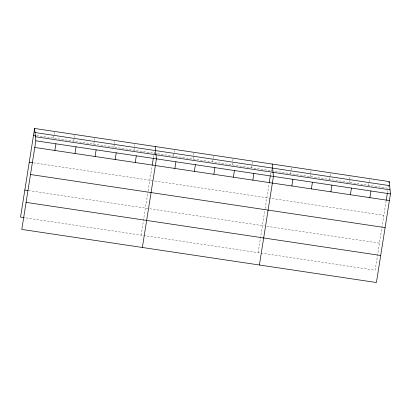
<?xml version="1.0" encoding="UTF-8"?>
<svg xmlns="http://www.w3.org/2000/svg" width="411" height="411" viewBox="0 0 411 411"><rect width="100%" height="100%" fill="white"/><g stroke="black" fill="none" stroke-linecap="round" stroke-linejoin="round"><path stroke-width="0.31" stroke-dasharray="2.06 1.54" d="M53.625 138.147L54.103 135.116M54.201 134.51L54.684 131.479M73.718 141.158L74.201 138.127M74.293 137.521L74.776 134.489M93.816 144.169L94.294 141.137M94.391 140.531L94.869 137.5M113.909 147.179L114.392 144.148M114.484 143.537L114.967 140.505M134.007 150.185L135.06 143.516M141.122 235.149L148.011 191.639M148.109 191.007L152.106 165.777M153.401 157.598L154.485 150.77M173.601 156.118L174.084 153.087M174.182 152.476L174.66 149.445M193.108 159.036L193.586 156.005M193.684 155.399L194.162 152.368M212.61 161.96L213.669 155.286M232.117 164.878L232.595 161.847M232.693 161.24L233.171 158.209M251.619 167.801L252.097 164.77M252.195 164.164L252.678 161.127M258.144 252.673L265.033 209.163M265.136 208.531L269.128 183.301M270.428 175.122L271.604 167.688M290.628 173.642L291.106 170.611M291.204 170.005L291.682 166.969M310.13 176.56L310.613 173.529M310.706 172.923L311.189 169.892M329.632 179.484L330.115 176.453M330.213 175.846L330.691 172.81M349.139 182.402L349.617 179.371M349.715 178.764L350.193 175.733M368.641 185.325L369.124 182.294M369.217 181.688L369.7 178.651M386.155 200.825L375.166 270.197L24.948 217.748M387.45 192.646L387.845 190.134M388.626 185.212L388.148 188.243L36.04 135.517M33.64 162.843L383.864 215.287M28.6 190.612L149.178 208.67M149.81 208.762L264.314 225.911M266.831 226.286L379.451 243.153"/><path stroke-width="0.62" d="M34.586 128.468L35.834 140.803L21.798 229.425L376.414 282.532L390.45 193.91L389.202 181.575L34.586 128.468L20.55 217.09L24.316 217.655M54.874 150.483L55.927 143.814M74.966 153.493L76.025 146.825M95.064 156.504L96.117 149.83M115.157 159.509L116.215 152.841M135.25 162.52L136.308 155.851M152.209 165.145L153.303 158.23M142.365 247.479L156.401 158.857L155.158 146.527M174.85 168.448L175.908 161.78M194.357 171.372L195.41 164.703M213.859 174.29L214.917 167.621M233.361 177.213L234.419 170.544M252.868 180.131L253.921 173.463M269.231 182.669L270.325 175.754M259.392 265.008L273.428 176.386L272.18 164.051M291.872 185.972L292.93 179.304M311.379 188.896L312.432 182.227M330.881 191.819L331.939 185.145M350.388 194.737L351.441 188.068M369.89 197.66L370.948 190.987M386.253 200.193L387.347 193.278M389.012 182.787L389.202 181.575M34.997 132.542L389.613 185.644M33.527 135.142L35.413 135.425M35.423 136.735L390.039 189.836M35.834 140.803L390.45 193.91M34.776 147.472L389.392 200.578M29.248 162.186L32.387 162.653M30.496 174.516L385.112 227.622M24.835 190.046L27.974 190.519M26.083 202.382L380.699 255.488"/></g></svg>
